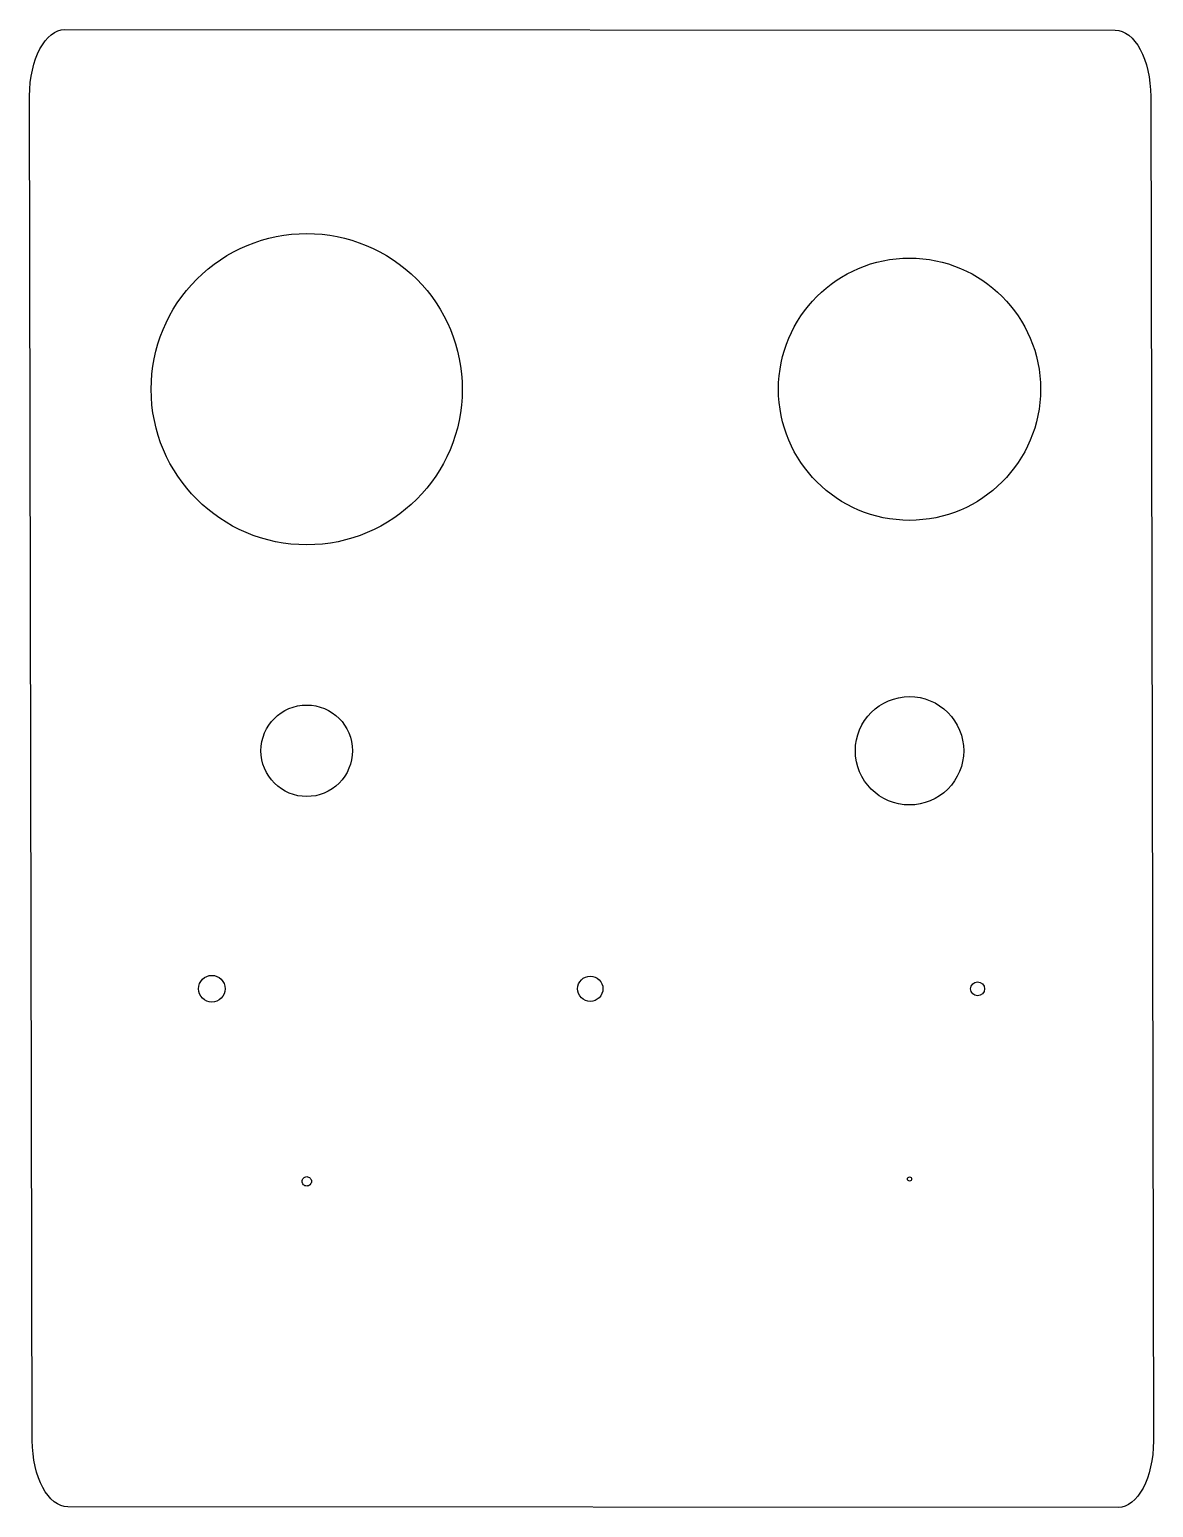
# Model space of a CAD drawing. Extents: x 0 to 297, y 1 to 389.
import ezdxf

# ---------------------------------------------------------------- set-up
doc = ezdxf.new("R2010")
doc.units = 0
doc.layers.add('Corte', color=7, linetype='CONTINUOUS')

msp = doc.modelspace()

# ---------------------------------------------------------------- linework, layer by layer
at = {"layer": 'Corte', "color": 7}
for points in [[(9.818429, 389.488511), (286.401287, 389.360877)], [(1.221627, 18.144867), (0.511555, 371.991372)], [(295.778397, 371.855115), (296.488469, 18.00861)], [(287.181601, 0.511466), (10.598743, 0.639101)]]:
    msp.add_lwpolyline(points, dxfattribs=at)
for points in [[(9.818429, 389.488511)], [(114.462532, 294.831238)], [(266.778928, 294.83122)], [(85.545494, 199.66347)], [(246.527072, 199.66347)], [(52.036712, 137.02257)], [(151.510202, 137.02257)], [(252.029032, 137.02257)], [(74.73962, 86.33096)], [(232.821692, 86.96573)]]:
    msp.add_lwpolyline(points, close=True, dxfattribs=at)
for points in [[(0.511555, 371.991372), (0.492098, 381.687176), (4.642964, 389.4909), (9.818429, 389.488511)], [(286.401287, 389.360877), (291.576747, 389.358488), (295.75894, 381.550919), (295.778397, 371.855115)], [(44.531684, 323.797543), (52.214026, 331.479885), (62.633518, 335.79578), (73.49799, 335.79578)], [(73.49799, 335.79578), (84.362462, 335.79578), (94.781953, 331.479885), (102.464295, 323.797543)], [(197.74908, 294.83122), (197.749079, 313.893287), (213.201937, 329.346145), (232.264004, 329.346146)], [(232.264004, 329.346146), (251.32607, 329.346145), (266.778928, 313.893287), (266.778928, 294.83122)], [(32.533448, 294.831238), (32.533448, 305.69571), (36.849342, 316.115202), (44.531684, 323.797543)], [(102.464295, 323.797543), (110.146637, 316.115202), (114.462532, 305.69571), (114.462532, 294.831238)], [(73.49799, 253.8667), (50.873899, 253.8667), (32.53345, 272.207148), (32.533448, 294.831238)], [(114.462532, 294.831238), (114.462529, 272.207148), (96.12208, 253.8667), (73.49799, 253.8667)], [(232.264004, 260.316296), (213.201938, 260.316297), (197.74908, 275.769154), (197.74908, 294.83122)], [(266.778928, 294.83122), (266.778927, 275.769154), (251.32607, 260.316297), (232.264004, 260.316296)], [(61.450487, 199.66347), (61.450488, 206.317121), (66.844339, 211.71097), (73.49799, 211.71097)], [(73.49799, 211.71097), (80.151641, 211.710971), (85.545492, 206.317121), (85.545494, 199.66347)], [(218.000862, 199.66347), (218.000863, 207.540762), (224.386669, 213.926569), (232.263962, 213.92657)], [(232.263962, 213.92657), (236.046773, 213.926572), (239.67465, 212.423858), (242.349502, 209.749008)], [(242.349502, 209.749008), (245.024354, 207.074157), (246.527071, 203.446281), (246.527072, 199.66347)], [(64.979116, 191.144594), (62.719771, 193.403941), (61.450485, 196.468272), (61.450487, 199.66347)], [(85.545494, 199.66347), (85.545495, 196.468272), (84.276209, 193.403941), (82.016864, 191.144594)], [(232.263962, 185.40037), (224.386669, 185.400371), (218.000863, 191.786178), (218.000862, 199.66347)], [(246.527072, 199.66347), (246.527071, 195.880659), (245.024354, 192.252783), (242.349502, 189.577932)], [(73.49799, 187.61596), (70.302792, 187.61596), (67.238461, 188.885248), (64.979116, 191.144594)], [(82.016864, 191.144594), (79.757518, 188.885247), (76.693187, 187.61596), (73.49799, 187.61596)], [(242.349502, 189.577932), (239.67465, 186.903082), (236.046773, 185.400368), (232.263962, 185.40037)], [(46.011222, 139.518409), (46.67316, 140.180347), (47.57094, 140.55222), (48.507062, 140.55222)], [(48.507062, 140.55222), (49.443183, 140.55222), (50.340963, 140.180347), (51.002901, 139.518409)], [(145.825365, 139.377307), (146.44988, 140.001822), (147.296904, 140.352671), (148.180102, 140.35267)], [(148.180102, 140.35267), (149.063299, 140.352671), (149.910324, 140.001822), (150.534839, 139.377307)], [(44.977412, 137.02257), (44.977412, 137.958691), (45.349284, 138.856472), (46.011222, 139.518409)], [(46.011222, 134.526731), (45.349284, 135.188668), (44.977412, 136.086449), (44.977412, 137.02257)], [(51.002901, 139.518409), (51.664839, 138.856472), (52.036712, 137.958691), (52.036712, 137.02257)], [(52.036712, 137.02257), (52.036712, 136.086449), (51.664839, 135.188668), (51.002901, 134.526731)], [(144.850002, 137.02257), (144.850001, 137.905768), (145.20085, 138.752792), (145.825365, 139.377307)], [(145.825365, 134.667833), (145.20085, 135.292348), (144.850001, 136.139372), (144.850002, 137.02257)], [(150.534839, 139.377307), (151.159354, 138.752792), (151.510202, 137.905768), (151.510202, 137.02257)], [(151.510202, 137.02257), (151.510202, 136.139372), (151.159354, 135.292348), (150.534839, 134.667833)], [(248.894673, 135.724271), (248.550343, 136.068601), (248.356901, 136.535614), (248.356902, 137.02257)], [(248.356902, 137.02257), (248.356905, 138.0366), (249.178941, 138.858632), (250.192972, 138.85863)], [(250.192972, 138.85863), (251.206998, 138.858627), (252.029028, 138.036597), (252.029032, 137.02257)], [(252.029032, 137.02257), (252.029034, 136.00854), (251.207002, 135.186503), (250.192972, 135.1865)], [(48.507062, 133.49292), (47.57094, 133.49292), (46.67316, 133.864793), (46.011222, 134.526731)], [(51.002901, 134.526731), (50.340963, 133.864793), (49.443183, 133.49292), (48.507062, 133.49292)], [(148.180102, 133.69247), (147.296904, 133.692469), (146.44988, 134.043318), (145.825365, 134.667833)], [(150.534839, 134.667833), (149.910324, 134.043318), (149.063299, 133.692469), (148.180102, 133.69247)], [(250.192972, 135.1865), (249.706015, 135.186499), (249.239003, 135.379941), (248.894673, 135.724271)], [(72.256361, 86.33096), (72.25636, 86.660261), (72.387174, 86.976074), (72.620025, 87.208925)], [(72.620025, 85.452995), (72.387174, 85.685846), (72.25636, 86.001659), (72.256361, 86.33096)], [(72.620025, 87.208925), (72.852876, 87.441776), (73.168689, 87.57259), (73.49799, 87.57259)], [(73.49799, 87.57259), (73.82729, 87.57259), (74.143104, 87.441776), (74.375955, 87.208925)], [(74.375955, 87.208925), (74.608806, 86.976074), (74.73962, 86.660261), (74.73962, 86.33096)], [(74.73962, 86.33096), (74.73962, 86.001659), (74.608806, 85.685846), (74.375955, 85.452995)], [(231.869592, 86.571357), (231.764999, 86.675952), (231.70624, 86.817812), (231.706242, 86.96573)], [(231.706242, 86.96573), (231.706244, 87.273749), (231.955942, 87.523448), (232.263962, 87.52345)], [(232.263962, 86.408), (232.116044, 86.408001), (231.974184, 86.466762), (231.869592, 86.571357)], [(232.263962, 87.52345), (232.41188, 87.523452), (232.55374, 87.464693), (232.658335, 87.3601)], [(232.658338, 86.571354), (232.553743, 86.466759), (232.411881, 86.407998), (232.263962, 86.408)], [(232.658335, 87.3601), (232.762929, 87.255507), (232.821691, 87.113648), (232.821692, 86.96573)], [(232.821692, 86.96573), (232.821693, 86.81781), (232.762933, 86.675949), (232.658338, 86.571354)], [(73.49799, 85.08933), (73.168689, 85.08933), (72.852876, 85.220144), (72.620025, 85.452995)], [(74.375955, 85.452995), (74.143104, 85.220144), (73.82729, 85.08933), (73.49799, 85.08933)], [(10.598743, 0.639101), (5.423277, 0.641489), (1.241084, 8.449066), (1.221627, 18.144867)], [(296.488469, 18.00861), (296.507926, 8.312809), (292.35706, 0.509078), (287.181601, 0.511466)]]:
    msp.add_open_spline(points, degree=3, dxfattribs=at)

doc.saveas('drawing.dxf')
